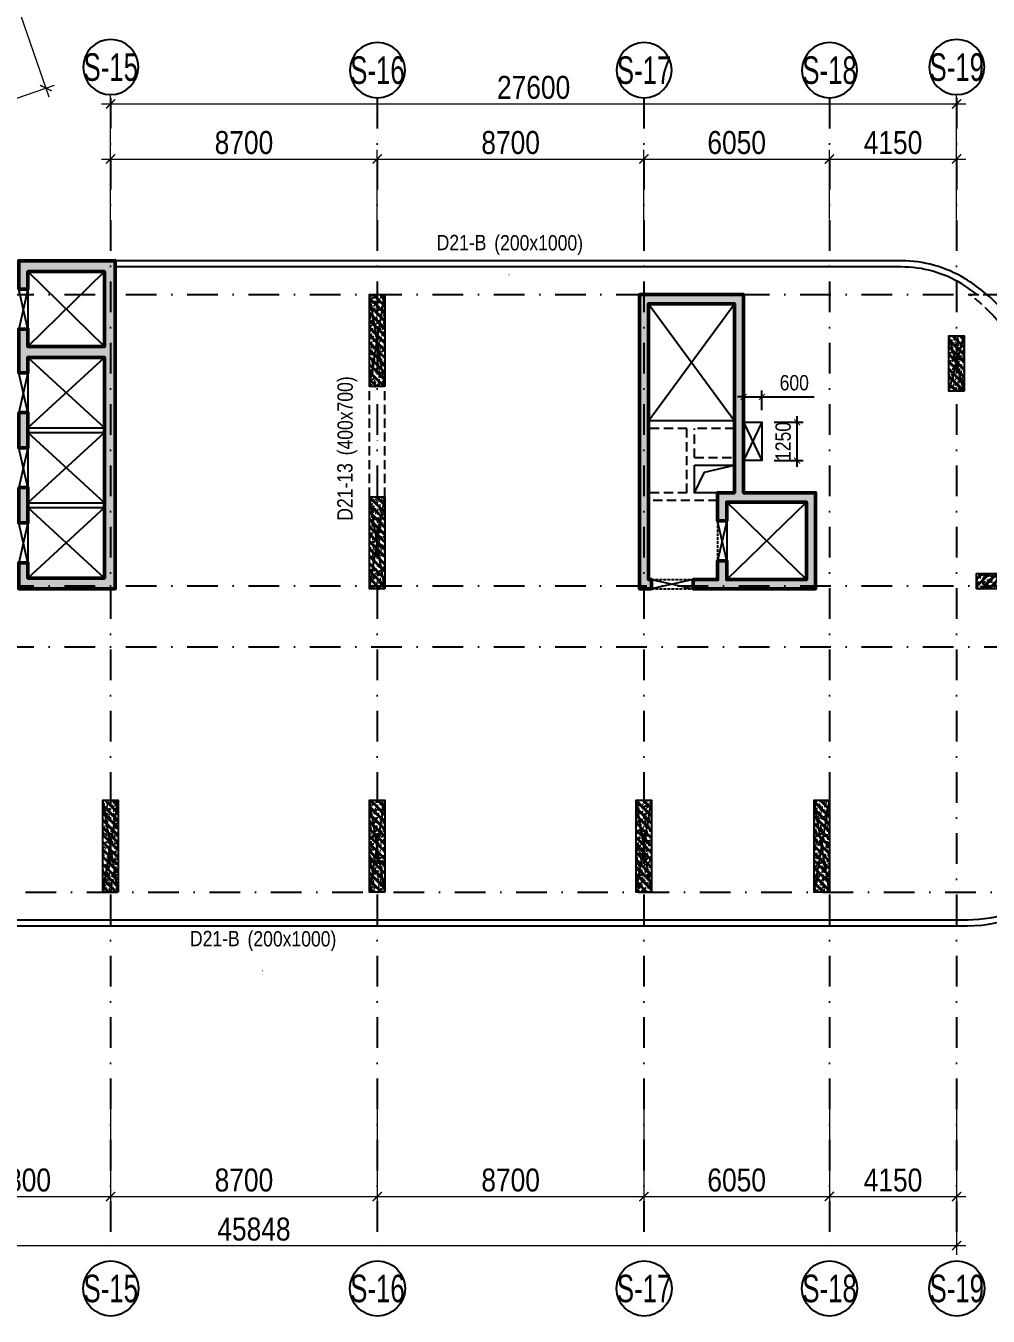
# Model space of a CAD drawing. Header units: millimetres. Extents: x -159515 to 1327256, y -225156 to 138737.
# Drawn here: x 305032 to 336428, y -45899 to -3796 of the extents above; entities that cross this region are included whole.
import ezdxf
from ezdxf.enums import TextEntityAlignment as Align

# ---------------------------------------------------------------- set-up
doc = ezdxf.new("R2010")
doc.units = ezdxf.units.MM
doc.header["$MEASUREMENT"] = 0
doc.linetypes.add('DASHDOT', pattern=[1, 0.5, -0.25, 0, -0.25])
doc.linetypes.add('DASHED', pattern=[4.5, 3, -1.5])
for name, color, linetype in [('AUDIT_I_220807103235-17', 50, 'Continuous'), ('ccu11-Khuat', 9, 'DASHED'), ('ccu11-Manh', 8, 'Continuous'), ('ccu11-Thay', 7, 'Continuous'), ('ccu12-Manh', 8, 'Continuous'), ('ccu12-Text', 31, 'Continuous'), ('KC2-DIM', 251, 'Continuous'), ('KT-Dim', 8, 'Continuous'), ('KT-Hatch', 251, 'Continuous'), ('KT-Luoi truc South Tower', 8, 'DASHDOT'), ('Xref_ST_MBDV Cot vach 30.7.2022|Xref_ST_MBDV Cot vach 30.7.2022|Xref_ST_MBDV Cot vach 30.7.2022|Xref_ST_MBDV Cot vach 30.7.2022|A-GRID-SYM', 50, 'Continuous'), ('Xref_ST_MBDV Cot vach 30.7.2022|Xref_ST_MBDV Cot vach 30.7.2022|Xref_ST_MBDV Cot vach 30.7.2022|Xref_ST_MBDV Cot vach 30.7.2022|KC-Betong', 6, 'Continuous')]:
    doc.layers.add(name, color=color, linetype=linetype)
for name, color, linetype, lineweight in [('ccu12-Tencaukien', 9, 'Continuous', 15), ('KT-Kich thuoc', 159, 'Continuous', 18), ('KT-Net cot vach', 6, 'Continuous', 50), ('ST_MBDV Cot vach 220805$0$Xref_ST_MBDV Cot vach 30.7.2022$0$KT-Net cot vach', 6, 'Continuous', 50)]:
    doc.layers.add(name, color=color, linetype=linetype, lineweight=lineweight)
doc.styles.add('Arial Narrow', font='ARIALN.TTF')
doc.styles.add('HBA-Text', font='GOTHIC.TTF')
doc.dimstyles.new('ccu12-200', dxfattribs={"dimscale": 200, "dimtxt": 2.5, "dimasz": 1, "dimexe": 1, "dimexo": 2, "dimgap": 1, "dimtad": 1, "dimdec": 0, "dimrnd": 5, "dimdsep": 46, "dimtxsty": 'Arial Narrow', "dimblk": 'ARCHTICK', "dimcen": -1, "dimdle": 1, "dimclrd": 256, "dimclre": 256, "dimclrt": 3, "dimadec": 0, "dimazin": 2, "dimtfac": 0.1, "dimtdec": 0, "dimtmove": 0, "dimatfit": 1, "dimldrblk": 'ARCHTICK', "dimfxl": 1, "dimtvp": 0.833333, "dimtolj": 1, "dimtzin": 12, "dimarcsym": 0})
doc.dimstyles.new('CCU_1-300', dxfattribs={"dimscale": 300, "dimtxt": 2.5, "dimasz": 1, "dimexe": 1, "dimexo": 2, "dimgap": 0.5, "dimtad": 1, "dimdec": 0, "dimdsep": 46, "dimtxsty": 'Arial Narrow', "dimblk": 'ARCHTICK', "dimcen": -1, "dimdle": 1, "dimclrd": 256, "dimclre": 256, "dimclrt": 3, "dimadec": 0, "dimazin": 2, "dimtfac": 0.1, "dimtdec": 0, "dimtix": 1, "dimtmove": 2, "dimatfit": 1, "dimfxl": 1, "dimtvp": 0.833333, "dimtolj": 1, "dimtzin": 12, "dimarcsym": 0})

# ---------------------------------------------------------------- blocks, each defined once
blk = doc.blocks.new('_ArchTick')
at = {"color": 0, "const_width": 0.15}
blk.add_lwpolyline([(-0.5, -0.5), (0.5, 0.5)], dxfattribs=at)
blk = doc.blocks.new('*D427')
at = {"layer": 'Defpoints', "color": 0, "transparency": 16777216}
for p in [(-52171, 1204), (-6323, 1204), (-6323, -3959)]:
    blk.add_point(p, dxfattribs=at)
at = {"layer": 'KT-Kich thuoc', "lineweight": -2, "transparency": 16777216}
for p, q in [((-52171, 604), (-52171, -4259)), ((-6323, 604), (-6323, -4259)), ((-52471, -3959), (-6023, -3959))]:
    blk.add_line(p, q, dxfattribs=at)
at = {"layer": 'KT-Kich thuoc', "lineweight": -2, "transparency": 16777216, "xscale": 300, "yscale": 300, "zscale": 300, "rotation": 180}
blk.add_blockref('_ArchTick', (-52171, -3959), dxfattribs=at)
at = {"layer": 'KT-Kich thuoc', "lineweight": -2, "transparency": 16777216, "xscale": 300, "yscale": 300, "zscale": 300}
blk.add_blockref('_ArchTick', (-6323, -3959), dxfattribs=at)
at = {"layer": 'KT-Kich thuoc', "color": 3, "transparency": 16777216, "insert": (-29247, -3426), "char_height": 750, "attachment_point": 5, "style": 'Arial Narrow'}
blk.add_mtext('\\A1;45848', dxfattribs=at)
blk = doc.blocks.new('*D404')
at = {"layer": 'Defpoints', "color": 0, "transparency": 16777216}
for p in [(-48876, 62062, 0), (-36033, 33807), (-38792, 32854, 0)]:
    blk.add_point(p, dxfattribs=at)
at = {"layer": 'KT-Kich thuoc', "lineweight": -2, "transparency": 16777216}
for p, q in [((-46215, 63298), (-35935, 33523)), ((-48308, 62258), (-45834, 63113)), ((-38225, 33050), (-35749, 33904))]:
    blk.add_line(p, q, dxfattribs=at)
at = {"layer": 'KT-Kich thuoc', "lineweight": -2, "transparency": 16777216, "xscale": 300, "yscale": 300, "zscale": 300}
for p, rotation in [((-46117, 63015), 109.0471074798708), ((-36033, 33807), 289.0471074798708)]:
    blk.add_blockref('_ArchTick', p, dxfattribs=dict(at, rotation=rotation))
at = {"layer": 'KT-Kich thuoc', "color": 3, "transparency": 16777216, "insert": (-40571, 48585), "char_height": 750, "attachment_point": 5, "rotation": 289.0471, "style": 'Arial Narrow'}
blk.add_mtext('\\A1;30900', dxfattribs=at)
blk = doc.blocks.new('*D406')
at = {"layer": 'Defpoints', "color": 0, "transparency": 16777216}
for p in [(-25223, 31492), (-33923, 28684, 0), (-25223, 28649, 0)]:
    blk.add_point(p, dxfattribs=at)
at = {"layer": 'KT-Kich thuoc', "lineweight": -2, "transparency": 16777216}
for p, q in [((-33923, 29284), (-33923, 31792)), ((-25223, 29249), (-25223, 31792)), ((-34223, 31492), (-24923, 31492))]:
    blk.add_line(p, q, dxfattribs=at)
at = {"layer": 'KT-Kich thuoc', "lineweight": -2, "transparency": 16777216, "xscale": 300, "yscale": 300, "zscale": 300, "rotation": 180}
blk.add_blockref('_ArchTick', (-33923, 31492), dxfattribs=at)
at = {"layer": 'KT-Kich thuoc', "lineweight": -2, "transparency": 16777216, "xscale": 300, "yscale": 300, "zscale": 300}
blk.add_blockref('_ArchTick', (-25223, 31492), dxfattribs=at)
at = {"layer": 'KT-Kich thuoc', "color": 3, "transparency": 16777216, "insert": (-29573, 32025), "char_height": 750, "attachment_point": 5, "style": 'Arial Narrow'}
blk.add_mtext('\\A1;8700', dxfattribs=at)
blk = doc.blocks.new('*D407')
at = {"layer": 'Defpoints', "color": 0, "transparency": 16777216}
for p in [(-16523, 31492), (-25223, 28649, 0), (-16523, 28791, 0)]:
    blk.add_point(p, dxfattribs=at)
at = {"layer": 'KT-Kich thuoc', "lineweight": -2, "transparency": 16777216}
for p, q in [((-25223, 29249), (-25223, 31792)), ((-16523, 29391), (-16523, 31792)), ((-25523, 31492), (-16223, 31492))]:
    blk.add_line(p, q, dxfattribs=at)
at = {"layer": 'KT-Kich thuoc', "lineweight": -2, "transparency": 16777216, "xscale": 300, "yscale": 300, "zscale": 300, "rotation": 180}
blk.add_blockref('_ArchTick', (-25223, 31492), dxfattribs=at)
at = {"layer": 'KT-Kich thuoc', "lineweight": -2, "transparency": 16777216, "xscale": 300, "yscale": 300, "zscale": 300}
blk.add_blockref('_ArchTick', (-16523, 31492), dxfattribs=at)
at = {"layer": 'KT-Kich thuoc', "color": 3, "transparency": 16777216, "insert": (-20873, 32025), "char_height": 750, "attachment_point": 5, "style": 'Arial Narrow'}
blk.add_mtext('\\A1;8700', dxfattribs=at)
blk = doc.blocks.new('*D408')
at = {"layer": 'Defpoints', "color": 0, "transparency": 16777216}
for p in [(-10473, 31492), (-16523, 28791), (-10473, 28921, 0)]:
    blk.add_point(p, dxfattribs=at)
at = {"layer": 'KT-Kich thuoc', "lineweight": -2, "transparency": 16777216}
for p, q in [((-16523, 29391), (-16523, 31792)), ((-10473, 29521), (-10473, 31792)), ((-16823, 31492), (-10173, 31492))]:
    blk.add_line(p, q, dxfattribs=at)
at = {"layer": 'KT-Kich thuoc', "lineweight": -2, "transparency": 16777216, "xscale": 300, "yscale": 300, "zscale": 300, "rotation": 180}
blk.add_blockref('_ArchTick', (-16523, 31492), dxfattribs=at)
at = {"layer": 'KT-Kich thuoc', "lineweight": -2, "transparency": 16777216, "xscale": 300, "yscale": 300, "zscale": 300}
blk.add_blockref('_ArchTick', (-10473, 31492), dxfattribs=at)
at = {"layer": 'KT-Kich thuoc', "color": 3, "transparency": 16777216, "insert": (-13498, 32025), "char_height": 750, "attachment_point": 5, "style": 'Arial Narrow'}
blk.add_mtext('\\A1;6050', dxfattribs=at)
blk = doc.blocks.new('*D409')
at = {"layer": 'Defpoints', "color": 0, "transparency": 16777216}
for p in [(-6323, 31492), (-10473, 28921, 0), (-6323, 29040)]:
    blk.add_point(p, dxfattribs=at)
at = {"layer": 'KT-Kich thuoc', "lineweight": -2, "transparency": 16777216}
for p, q in [((-10473, 29521), (-10473, 31792)), ((-6323, 29640), (-6323, 31792)), ((-10773, 31492), (-6023, 31492))]:
    blk.add_line(p, q, dxfattribs=at)
at = {"layer": 'KT-Kich thuoc', "lineweight": -2, "transparency": 16777216, "xscale": 300, "yscale": 300, "zscale": 300, "rotation": 180}
blk.add_blockref('_ArchTick', (-10473, 31492), dxfattribs=at)
at = {"layer": 'KT-Kich thuoc', "lineweight": -2, "transparency": 16777216, "xscale": 300, "yscale": 300, "zscale": 300}
blk.add_blockref('_ArchTick', (-6323, 31492), dxfattribs=at)
at = {"layer": 'KT-Kich thuoc', "color": 3, "transparency": 16777216, "insert": (-8398, 32025), "char_height": 750, "attachment_point": 5, "style": 'Arial Narrow'}
blk.add_mtext('\\A1;4150', dxfattribs=at)
blk = doc.blocks.new('*D410')
at = {"layer": 'Defpoints', "color": 0, "transparency": 16777216}
for p in [(-6323, 33292), (-33923, 28921), (-6323, 28921)]:
    blk.add_point(p, dxfattribs=at)
at = {"layer": 'KT-Kich thuoc', "lineweight": -2, "transparency": 16777216}
for p, q in [((-34223, 33292), (-6023, 33292)), ((-33923, 29521), (-33923, 33592)), ((-6323, 29521), (-6323, 33592))]:
    blk.add_line(p, q, dxfattribs=at)
at = {"layer": 'KT-Kich thuoc', "lineweight": -2, "transparency": 16777216, "xscale": 300, "yscale": 300, "zscale": 300, "rotation": 180}
blk.add_blockref('_ArchTick', (-33923, 33292), dxfattribs=at)
at = {"layer": 'KT-Kich thuoc', "lineweight": -2, "transparency": 16777216, "xscale": 300, "yscale": 300, "zscale": 300}
blk.add_blockref('_ArchTick', (-6323, 33292), dxfattribs=at)
at = {"layer": 'KT-Kich thuoc', "color": 3, "transparency": 16777216, "insert": (-20123, 33825), "char_height": 750, "attachment_point": 5, "style": 'Arial Narrow'}
blk.add_mtext('\\A1;27600', dxfattribs=at)
blk = doc.blocks.new('*D412')
at = {"layer": 'Defpoints', "color": 0, "transparency": 16777216}
for p in [(-39723, 1204), (-33923, 1204), (-33923, -2359)]:
    blk.add_point(p, dxfattribs=at)
at = {"layer": 'KT-Kich thuoc', "lineweight": -2, "transparency": 16777216}
for p, q in [((-39723, 604), (-39723, -2659)), ((-33923, 604), (-33923, -2659)), ((-40023, -2359), (-33623, -2359))]:
    blk.add_line(p, q, dxfattribs=at)
at = {"layer": 'KT-Kich thuoc', "lineweight": -2, "transparency": 16777216, "xscale": 300, "yscale": 300, "zscale": 300, "rotation": 180}
blk.add_blockref('_ArchTick', (-39723, -2359), dxfattribs=at)
at = {"layer": 'KT-Kich thuoc', "lineweight": -2, "transparency": 16777216, "xscale": 300, "yscale": 300, "zscale": 300}
blk.add_blockref('_ArchTick', (-33923, -2359), dxfattribs=at)
at = {"layer": 'KT-Kich thuoc', "color": 3, "transparency": 16777216, "insert": (-36823, -1826), "char_height": 750, "attachment_point": 5, "style": 'Arial Narrow'}
blk.add_mtext('\\A1;5800', dxfattribs=at)
blk = doc.blocks.new('*D413')
at = {"layer": 'Defpoints', "color": 0, "transparency": 16777216}
for p in [(-33923, 1204), (-25223, 1204), (-25223, -2359)]:
    blk.add_point(p, dxfattribs=at)
at = {"layer": 'KT-Kich thuoc', "lineweight": -2, "transparency": 16777216}
for p, q in [((-33923, 604), (-33923, -2659)), ((-25223, 604), (-25223, -2659)), ((-34223, -2359), (-24923, -2359))]:
    blk.add_line(p, q, dxfattribs=at)
at = {"layer": 'KT-Kich thuoc', "lineweight": -2, "transparency": 16777216, "xscale": 300, "yscale": 300, "zscale": 300, "rotation": 180}
blk.add_blockref('_ArchTick', (-33923, -2359), dxfattribs=at)
at = {"layer": 'KT-Kich thuoc', "lineweight": -2, "transparency": 16777216, "xscale": 300, "yscale": 300, "zscale": 300}
blk.add_blockref('_ArchTick', (-25223, -2359), dxfattribs=at)
at = {"layer": 'KT-Kich thuoc', "color": 3, "transparency": 16777216, "insert": (-29573, -1826), "char_height": 750, "attachment_point": 5, "style": 'Arial Narrow'}
blk.add_mtext('\\A1;8700', dxfattribs=at)
blk = doc.blocks.new('*D414')
at = {"layer": 'Defpoints', "color": 0, "transparency": 16777216}
for p in [(-25223, 1204), (-16523, 1204), (-16523, -2359)]:
    blk.add_point(p, dxfattribs=at)
at = {"layer": 'KT-Kich thuoc', "lineweight": -2, "transparency": 16777216}
for p, q in [((-25223, 604), (-25223, -2659)), ((-16523, 604), (-16523, -2659)), ((-25523, -2359), (-16223, -2359))]:
    blk.add_line(p, q, dxfattribs=at)
at = {"layer": 'KT-Kich thuoc', "lineweight": -2, "transparency": 16777216, "xscale": 300, "yscale": 300, "zscale": 300, "rotation": 180}
blk.add_blockref('_ArchTick', (-25223, -2359), dxfattribs=at)
at = {"layer": 'KT-Kich thuoc', "lineweight": -2, "transparency": 16777216, "xscale": 300, "yscale": 300, "zscale": 300}
blk.add_blockref('_ArchTick', (-16523, -2359), dxfattribs=at)
at = {"layer": 'KT-Kich thuoc', "color": 3, "transparency": 16777216, "insert": (-20873, -1826), "char_height": 750, "attachment_point": 5, "style": 'Arial Narrow'}
blk.add_mtext('\\A1;8700', dxfattribs=at)
blk = doc.blocks.new('*D415')
at = {"layer": 'Defpoints', "color": 0, "transparency": 16777216}
for p in [(-16523, 1204), (-10473, 1204), (-10473, -2359)]:
    blk.add_point(p, dxfattribs=at)
at = {"layer": 'KT-Kich thuoc', "lineweight": -2, "transparency": 16777216}
for p, q in [((-16523, 604), (-16523, -2659)), ((-10473, 604), (-10473, -2659)), ((-16823, -2359), (-10173, -2359))]:
    blk.add_line(p, q, dxfattribs=at)
at = {"layer": 'KT-Kich thuoc', "lineweight": -2, "transparency": 16777216, "xscale": 300, "yscale": 300, "zscale": 300, "rotation": 180}
blk.add_blockref('_ArchTick', (-16523, -2359), dxfattribs=at)
at = {"layer": 'KT-Kich thuoc', "lineweight": -2, "transparency": 16777216, "xscale": 300, "yscale": 300, "zscale": 300}
blk.add_blockref('_ArchTick', (-10473, -2359), dxfattribs=at)
at = {"layer": 'KT-Kich thuoc', "color": 3, "transparency": 16777216, "insert": (-13498, -1826), "char_height": 750, "attachment_point": 5, "style": 'Arial Narrow'}
blk.add_mtext('\\A1;6050', dxfattribs=at)
blk = doc.blocks.new('*D416')
at = {"layer": 'Defpoints', "color": 0, "transparency": 16777216}
for p in [(-10473, 1204), (-6323, 1204), (-6323, -2359)]:
    blk.add_point(p, dxfattribs=at)
at = {"layer": 'KT-Kich thuoc', "lineweight": -2, "transparency": 16777216}
for p, q in [((-10473, 604), (-10473, -2659)), ((-6323, 604), (-6323, -2659)), ((-10773, -2359), (-6023, -2359))]:
    blk.add_line(p, q, dxfattribs=at)
at = {"layer": 'KT-Kich thuoc', "lineweight": -2, "transparency": 16777216, "xscale": 300, "yscale": 300, "zscale": 300, "rotation": 180}
blk.add_blockref('_ArchTick', (-10473, -2359), dxfattribs=at)
at = {"layer": 'KT-Kich thuoc', "lineweight": -2, "transparency": 16777216, "xscale": 300, "yscale": 300, "zscale": 300}
blk.add_blockref('_ArchTick', (-6323, -2359), dxfattribs=at)
at = {"layer": 'KT-Kich thuoc', "color": 3, "transparency": 16777216, "insert": (-8398, -1826), "char_height": 750, "attachment_point": 5, "style": 'Arial Narrow'}
blk.add_mtext('\\A1;4150', dxfattribs=at)
blk = doc.blocks.new('GRID-SYM-flat-73')
at = {"layer": 'Xref_ST_MBDV Cot vach 30.7.2022|Xref_ST_MBDV Cot vach 30.7.2022|Xref_ST_MBDV Cot vach 30.7.2022|Xref_ST_MBDV Cot vach 30.7.2022|A-GRID-SYM'}
blk.add_circle((0, 0, 0), 900, dxfattribs=at)
at = {"layer": 'Xref_ST_MBDV Cot vach 30.7.2022|Xref_ST_MBDV Cot vach 30.7.2022|Xref_ST_MBDV Cot vach 30.7.2022|Xref_ST_MBDV Cot vach 30.7.2022|A-GRID-SYM', "style": 'HBA-Text'}
blk.add_attdef('GRID', text='', height=900, rotation=359.6303, dxfattribs=at).set_placement((0, 0, 0), align=Align.MIDDLE_CENTER)
blk = doc.blocks.new('*D91')
at = {"layer": 'Defpoints', "color": 0, "transparency": 16777216}
for p in [(329048, -15900), (328449, -16551), (329048, -16734)]:
    blk.add_point(p, dxfattribs=at)
at = {"layer": 'KC2-DIM', "lineweight": -2, "transparency": 16777216}
for p, q in [((328449, -15900), (328249, -15900)), ((328449, -16151), (328449, -15700)), ((328449, -15900), (329048, -15900)), ((329048, -16334), (329048, -15700)), ((329048, -15900), (330755, -15900))]:
    blk.add_line(p, q, dxfattribs=at)
at = {"layer": 'KC2-DIM', "lineweight": -2, "transparency": 16777216, "xscale": 200, "yscale": 200, "zscale": 200}
blk.add_blockref('_ArchTick', (328449, -15900), dxfattribs=at)
at = {"layer": 'KC2-DIM', "lineweight": -2, "transparency": 16777216, "xscale": 200, "yscale": 200, "zscale": 200, "rotation": 180}
blk.add_blockref('_ArchTick', (329048, -15900), dxfattribs=at)
at = {"layer": 'KC2-DIM', "color": 3, "transparency": 16777216, "insert": (330102, -15445), "char_height": 500, "attachment_point": 5, "style": 'Arial Narrow'}
blk.add_mtext('\\A1;600', dxfattribs=at)
blk = doc.blocks.new('*D92')
at = {"layer": 'Defpoints', "color": 0, "transparency": 16777216}
for p in [(329048, -16734), (330196, -16734), (329048, -17984)]:
    blk.add_point(p, dxfattribs=at)
at = {"layer": 'KC2-DIM', "lineweight": -2, "transparency": 16777216}
for p, q in [((329448, -16734), (330396, -16734)), ((330196, -18184), (330196, -16534)), ((329448, -17984), (330396, -17984))]:
    blk.add_line(p, q, dxfattribs=at)
at = {"layer": 'KC2-DIM', "lineweight": -2, "transparency": 16777216, "xscale": 200, "yscale": 200, "zscale": 200}
for p, rotation in [((330196, -16734), 90), ((330196, -17984), 270)]:
    blk.add_blockref('_ArchTick', p, dxfattribs=dict(at, rotation=rotation))
at = {"layer": 'KC2-DIM', "color": 3, "transparency": 16777216, "insert": (329741, -17359), "char_height": 500, "attachment_point": 5, "rotation": 90, "style": 'Arial Narrow'}
blk.add_mtext('\\A1;1250', dxfattribs=at)
blk = doc.blocks.new('*U192')
at = {"layer": 'ccu12-Tencaukien', "color": 8, "ltscale": 10000}
blk.add_line((361, -155), (354, -155), dxfattribs=at)
at = {"layer": 'ccu12-Text', "color": 2, "style": 'Arial Narrow', "width": 0.8}
blk.add_attdef('SH', text='', height=300, dxfattribs=at).set_placement((276, 6), align=Align.BOTTOM_RIGHT)
at = {"layer": 'ccu12-Text', "color": 31, "style": 'Arial Narrow', "width": 0.8}
for tag, p in [('(', (508, -75)), ('KT', (633, -75)), (')', (963, -75))]:
    blk.add_attdef(tag, text='', height=250, dxfattribs=at).set_placement(p, align=Align.BOTTOM_LEFT)
blk = doc.blocks.new('*U950')
h = blk.add_hatch()
h.set_pattern_fill('VATLIEU04', color=250, scale=40, style=0, pattern_type=2)
h.set_pattern_definition([(50, (-450, 3050), (286.904, -25.101), [30, -330]), (355, (-450, 3050), (-55.5, 300.877), [24, -264]), (100.451, (-426.1, 3047.9), (231.404, 275.776), [25.496, -280.457]), (46.184, (-450, 3130), (426.896, -66.208), [45, -495]), (96.636, (-414.43, 3124.5), (373.865, 389.647), [38.244, -420.685]), (351.184, (-450, 3130), (373.865, 389.65), [36, -396]), (21, (-410, 3110), (238.763, -161.048), [30, -330]), (326, (-410, 3110), (97.326, 290.06), [24, -264]), (71.451, (-390.1, 3096.58), (336.09, 129.012), [25.496, -280.457]), (37.5, (-450, 3050), (4.864, 133.1575), [0, -260.8, 0, -268, 0, -265]), (7.5, (-450, 3050), (105.228, 157.7647), [0, -152.8, 0, -254.8, 0, -101]), (327.5, (-539.2, 3050), (213.529, -9.022), [0, -100, 0, -312, 0, -414]), (317.5, (-579.2, 3050), (233.274, 40.042), [0, -130, 0, -207.2, 0, -294]), (45, (-450, 3050), (-120.208, 120.208), []), (45, (-450, 3099), (-120.208, 120.208), [])])
h.paths.add_polyline_path([(-475, -475), (25, -475), (25, 2525), (-475, 2525)])
at = {"color": 6, "ltscale": 0.25}
blk.add_lwpolyline([(-475, -475), (25, -475), (25, 2525), (-475, 2525)], close=True, dxfattribs=at)
at = {"layer": 'Defpoints', "linetype": 'ByBlock', "ltscale": 30}
for p, q in [((25, -475), (-475, 2525)), ((-475, -475), (25, 2525))]:
    blk.add_line(p, q, dxfattribs=at)
blk = doc.blocks.new('*U46')
h = blk.add_hatch()
h.set_pattern_fill('VATLIEU04', color=250, scale=40, style=0, pattern_type=2)
h.set_pattern_definition([(50, (-450, 1850), (286.904, -25.1), [30, -330]), (355, (-450, 1850), (-55.5, 300.877), [24, -264]), (100.451, (-426.1, 1847.9), (231.404, 275.776), [25.496, -280.457]), (46.184, (-450, 1930), (426.896, -66.21), [45, -495]), (96.636, (-414.43, 1924.5), (373.865, 389.65), [38.244, -420.685]), (351.184, (-450, 1930), (373.865, 389.65), [36, -396]), (21, (-410, 1910), (238.763, -161.048), [30, -330]), (326, (-410, 1910), (97.326, 290.06), [24, -264]), (71.451, (-390.1, 1896.58), (336.09, 129.012), [25.496, -280.457]), (37.5, (-450, 1850), (4.864, 133.1575), [0, -260.8, 0, -268, 0, -265]), (7.5, (-450, 1850), (105.228, 157.765), [0, -152.8, 0, -254.8, 0, -101]), (327.5, (-539.2, 1850), (213.529, -9.022), [0, -100, 0, -312, 0, -414]), (317.5, (-579.2, 1850), (233.274, 40.042), [0, -130, 0, -207.2, 0, -294]), (45, (-450, 1850), (-120.208, 120.208), []), (45, (-450, 1899), (-120.208, 120.208), [])])
h.paths.add_polyline_path([(-475, -475), (25, -475), (25, 1325), (-475, 1325)])
at = {"color": 6, "ltscale": 0.25}
blk.add_lwpolyline([(-475, -475), (25, -475), (25, 1325), (-475, 1325)], close=True, dxfattribs=at)
at = {"layer": 'Defpoints', "linetype": 'ByBlock', "ltscale": 30}
for p, q in [((25, -475), (-475, 1325)), ((-475, -475), (25, 1325))]:
    blk.add_line(p, q, dxfattribs=at)
blk = doc.blocks.new('MBCV-T21')
at = {"layer": 'KT-Hatch'}
h = blk.add_hatch(dxfattribs=at)
h.set_pattern_fill('BTCT', color=256, scale=30)
h.set_pattern_definition([(50, (6073.49, -25720.42), (215.17805, -18.82564), [22.5, -247.5]), (355, (6073.5, -25720.42), (-41.6254, 225.6576), [18, -198]), (100.4514, (6091.42, -25721.99), (173.5528, 206.8319), [19.1221, -210.3426]), (46.1842, (6073.5, -25660.42), (320.1723, -49.6557), [33.75, -371.25]), (96.6356, (6100.17, -25664.55), (280.3988, 292.2354), [28.683, -315.514]), (351.1842, (6073.5, -25660.42), (280.3986, 292.2356), [27, -297]), (21, (6103.49, -25675.42), (179.0721, -120.78567), [22.5, -247.5]), (326, (6103.5, -25675.42), (72.9946, 217.545), [18, -198]), (71.4514, (6118.41, -25685.48), (252.0668, 96.75915), [19.1221, -210.3426]), (37.5, (6073.49, -25720.42), (3.64796, 99.86816), [0, -195.6, 0, -201, 0, -198.75]), (7.5, (6073.49, -25720.42), (78.92086, 118.32351), [0, -114.6, 0, -191.1, 0, -75.75]), (327.5, (6006.59, -25720.42), (160.14673, -6.76646), [0, -75, 0, -234, 0, -310.5]), (317.5, (5976.59, -25720.42), (174.95585, 30.0315), [0, -97.5, 0, -155.4, 0, -220.5]), (45, (6073.49, -25720.42), (-79.54951, 79.54951), []), (45, (6126.52, -25720.42), (-79.54951, 79.54951), [])])
h.paths.add_polyline_path([(-30850, -6100), (-30550, -6100), (-30550, -4950), (-30850, -4950)], flags=17)
h.paths.add_polyline_path([(-30550, -2500), (-30850, -2500), (-30850, -3650), (-30550, -3650)], flags=17)
h.paths.add_polyline_path([(-30850, -1200), (-30550, -1200), (-30550, -700), (-28050, -700), (-28050, -7900), (-30550, -7900), (-30550, -7400), (-30850, -7400), (-30850, -8250), (-27700, -8250), (-27700, 2450), (-30850, 2450), (-30850, 1525), (-30550, 1525), (-30550, 2100), (-28050, 2100), (-28050, -350), (-30550, -350), (-30550, 225), (-30850, 225)])
h.paths.add_polyline_path([(-34150, -7900), (-36650, -7900), (-36650, -700), (-34150, -700), (-34150, -1200), (-33850, -1200), (-33850, -350), (-37000, -350), (-37000, -8250), (-33850, -8250), (-33850, -7400), (-34150, -7400)])
h.paths.add_polyline_path([(-34150, -6100), (-33850, -6100), (-33850, -4950), (-34150, -4950)], flags=17)
h.paths.add_polyline_path([(-34150, -3650), (-33850, -3650), (-33850, -2500), (-34150, -2500)], flags=17)
h = blk.add_hatch(dxfattribs=at)
h.set_pattern_fill('BTCT', color=256, scale=40)
h.set_pattern_definition([(50, (6073.5, -25720.42), (286.904, -25.1009), [30, -330]), (355, (6073.5, -25720.42), (-55.5005, 300.8769), [24, -264]), (100.4514, (6097.4, -25722.5), (231.4038, 275.7758), [25.496, -280.4568]), (46.1842, (6073.5, -25640.4), (426.8964, -66.2076), [45, -495]), (96.6356, (6109.06, -25645.93), (373.865, 389.647), [38.244, -420.685]), (351.1842, (6073.5, -25640.4), (373.865, 389.6474), [36, -396]), (21, (6113.5, -25660.42), (238.7628, -161.0476), [30, -330]), (326, (6113.5, -25660.42), (97.326, 290.06), [24, -264]), (71.4514, (6133.4, -25673.84), (336.089, 129.0122), [25.496, -280.4568]), (37.5, (6073.49, -25720.42), (4.86394, 133.15754), [0, -260.8, 0, -268, 0, -265]), (7.5, (6073.49, -25720.42), (105.2278, 157.7647), [0, -152.8, 0, -254.8, 0, -101]), (327.5, (5984.29, -25720.42), (213.52897, -9.02195), [0, -100, 0, -312, 0, -414]), (317.5, (5944.29, -25720.42), (233.2745, 40.042), [0, -130, 0, -207.2, 0, -294]), (45, (6073.49, -25720.42), (-106.066, 106.066), []), (45, (6144.2, -25720.42), (-106.066, 106.066), [])])
h.paths.add_polyline_path([(-10600, -7950), (-10300, -7950), (-10300, 1050), (-7500, 1050), (-7500, -5120), (-8050, -5120), (-8050, -6035), (-7750, -6035), (-7750, -5420), (-5150, -5420), (-5150, -7950), (-7750, -7950), (-7750, -7335), (-8050, -7335), (-8050, -7950), (-8850, -7950), (-8850, -8250), (-4850, -8250), (-4850, -5120), (-7200, -5120), (-7200, 1350), (-10600, 1350)])
h.paths.add_polyline_path([(-10300, -7950), (-10600, -7950), (-10600, -8250), (-10200, -8250), (-10200, -7950), (-10300, -7950)], flags=17)
at = {"layer": 'ccu11-Khuat', "color": 6, "ltscale": 0.2}
for points in [[(-8050, -6035), (-8050, -7335)], [(-10200, -7950), (-8850, -7950)], [(-10200, -8250), (-8850, -8250)]]:
    blk.add_lwpolyline(points, dxfattribs=at)
at = {"layer": 'ccu11-Thay', "color": 6, "ltscale": 0.5}
for points in [[(-30550, 1525), (-30550, 225)], [(-30550, -1200), (-30550, -2500)], [(-30550, -3650), (-30550, -4950)], [(-30550, -6100), (-30550, -7400)], [(-7750, -6035), (-7750, -7335)]]:
    blk.add_lwpolyline(points, dxfattribs=at)
at = {"layer": 'KC2-DIM', "ltscale": 0.5}
for points in [[(-30550, 1525), (-30850, 225)], [(-30550, 225), (-30850, 1525)], [(-30550, -1200), (-30850, -2500)], [(-30550, -2500), (-30850, -1200)], [(-30550, -3650), (-30850, -4950)], [(-30550, -4950), (-30850, -3650)], [(-30550, -6100), (-30850, -7400)], [(-30550, -7400), (-30850, -6100)], [(-7750, -6035), (-8050, -7335)], [(-7750, -7335), (-8050, -6035)], [(-10200, -7950), (-8850, -8250)], [(-8850, -7950), (-10200, -8250)]]:
    blk.add_lwpolyline(points, dxfattribs=at)
at = {"layer": 'KT-Net cot vach'}
for p, q in [((-8050, -7335), (-8050, -7950)), ((-7750, -7335), (-8050, -7335)), ((-7750, -7335), (-7750, -7950)), ((-8850, -7950), (-8050, -7950)), ((-8850, -8250), (-4850, -8250))]:
    blk.add_line(p, q, dxfattribs=at)
blk.add_lwpolyline([(-10300, -7350), (-10300, -7950), (-10200, -7950), (-10200, -8250), (-10600, -8250), (-10600, -7350), (-10600, 1350), (-7200, 1350), (-7200, -5120), (-4850, -5120), (-4850, -8250), (-8850, -8250), (-8850, -7950), (-8050, -7950), (-8050, -7335), (-7750, -7335), (-7750, -7950), (-5150, -7950), (-5150, -5420), (-7750, -5420), (-7750, -6035), (-8050, -6035), (-8050, -5120), (-7500, -5120), (-7500, 1050), (-10300, 1050)], close=True, dxfattribs=at)
at = {"layer": 'ST_MBDV Cot vach 220805$0$Xref_ST_MBDV Cot vach 30.7.2022$0$KT-Net cot vach'}
for points in [[(-30850, 1525), (-30850, 2450), (-27700, 2450), (-27700, -8250), (-30850, -8250), (-30850, -7400), (-30550, -7400), (-30550, -7900), (-28050, -7900), (-28050, -700), (-30550, -700), (-30550, -1200), (-30850, -1200), (-30850, 225), (-30550, 225), (-30550, -350), (-28050, -350), (-28050, 2100), (-30550, 2100), (-30550, 1525)], [(-30850, -2500), (-30550, -2500), (-30550, -3650), (-30850, -3650)], [(-30850, -4950), (-30550, -4950), (-30550, -6100), (-30850, -6100)]]:
    blk.add_lwpolyline(points, close=True, dxfattribs=at)
at = {"layer": 'Xref_ST_MBDV Cot vach 30.7.2022|Xref_ST_MBDV Cot vach 30.7.2022|Xref_ST_MBDV Cot vach 30.7.2022|Xref_ST_MBDV Cot vach 30.7.2022|KC-Betong', "linetype": 'ByBlock', "xscale": -1}
for p, rotation in [((-19375, -1175), 359.9999999999985), ((-19375, -7775), 359.9999999999985), ((875, -7775, 0), 270), ((-28075, -17675, 0), 359.9999999999985), ((-19375, -17675, 0), 359.9999999999985), ((-10675, -17675, 0), 359.9999999999985), ((-4875, -17675, 0), 359.9999999999985)]:
    blk.add_blockref('*U950', p, dxfattribs=dict(at, rotation=rotation))
blk.add_blockref('*U46', (-475, -1325), dxfattribs=at)
blk = doc.blocks.new('mbkc-t21')
for points in [[(-26286, 27544), (-26287, 27544), (-28875, 34908, 0.338337), (-32749, 36444), (-62185, 26289, 0.459457), (-64225, 21139), (-55456, 6813, 0.279689), (-50490, 5781), (-27772, 13619, 0.204279), (-27706, 13740), (-27482, 14770, -0.275412), (-26755, 15571), (-22342, 17089, -0.414195), (-21181, 16524), (-12852, -7567, 0.319754), (-8032, -11000), (37106, -11000, 0.36531), (42072, -6689, 0.102434), (42063, -5068), (39621, 6403, 0.132611), (38155, 9202, 0.066499), (37024, 10116, 0.137615), (34943, 10700), (9300, 10700)], [(-53502, 5908, 0.161195), (-50556, 5970), (-27901, 13786), (-27678, 14811, -0.274307), (-26816, 15761), (-22407, 17278, -0.414153), (-20992, 16589), (-12663, -7501, 0.319754), (-8032, -10800), (37104, -10800, 0.151467), (39864, -9900)], [(-53502, 5908, 0.161195), (-50556, 5970), (-27901, 13786), (-27678, 14811, -0.274307), (-26816, 15761), (-22407, 17278, -0.414153), (-20992, 16589), (-12663, -7501, 0.319754), (-8032, -10800), (37104, -10800, 0.151467), (39864, -9900, 0.151467)], [(37420, 9600, 0.028724), (36920, 9945, 0.137615), (34943, 10500), (9300, 10500)]]:
    blk.add_lwpolyline(points, format="xyb")
at = {"ltscale": 0.5}
for points in [[(29500, 5480), (26700, 5480)], [(6450, 5250), (8950, 5250)], [(6450, 5100), (8950, 5100)], [(6450, 2800), (8950, 2800)], [(6450, 2650), (8950, 2650)]]:
    blk.add_lwpolyline(points, dxfattribs=at)
blk.add_lwpolyline([(28200, 4030), (29500, 4030), (29500, 3130), (28200, 3130)], close=True, dxfattribs=at)
at = {"layer": 'ccu11-Khuat', "ltscale": 100}
for p, q in [((17600, 3000), (17600, 6600)), ((18100, 3000), (18100, 6600))]:
    blk.add_line(p, q, dxfattribs=at)
blk.add_lwpolyline([(39864, -9900), (39595, -9900, 0.215007), (41727, -6628, 0.102955), (41720, -5140), (39279, 6329, 0.132448), (37900, 8963, 0.047218), (37170, 9600), (37736, 9600)], format="xyb", dxfattribs=at)
for points in [[(27950, 5230), (26700, 5230)], [(27950, 3130), (27950, 5230)], [(29500, 5230), (28200, 5230)], [(28200, 4280), (28200, 5230)], [(28200, 4280), (29500, 4280)], [(27950, 3130), (26700, 3130)], [(28950, 2880), (26700, 2880)]]:
    blk.add_lwpolyline(points, dxfattribs=at)
at = {"layer": 'ccu11-Manh'}
for p, q in [((29800, 5430), (30400, 4180)), ((30400, 5430), (29800, 4180))]:
    blk.add_line(p, q, dxfattribs=at)
for points in [[(6450, 10350), (8950, 7900)], [(6450, 7900), (8950, 10350)], [(6450, 7550), (8950, 5250)], [(6450, 5250), (8950, 7550)], [(6450, 5100), (8950, 2800)], [(6450, 2800), (8950, 5100)], [(6450, 2650), (8950, 350)], [(8950, 2650), (6450, 350)], [(29250, 2830), (31850, 300)], [(29250, 300), (31850, 2830)]]:
    blk.add_lwpolyline(points, dxfattribs=at)
at = {"layer": 'ccu11-Thay'}
blk.add_lwpolyline([(29800, 5430), (30400, 5430), (30400, 4180), (29800, 4180), (29800, 5430)], dxfattribs=at)
at = {"layer": 'ccu12-Manh', "ltscale": 0.5}
for points in [[(26700, 9300), (29500, 5480)], [(26700, 5480), (29500, 9300)]]:
    blk.add_lwpolyline(points, dxfattribs=at)
at = {"layer": 'ccu11-Manh'}
blk.add_blockref('MBCV-T21', (37000, 8250), dxfattribs=at)
blk = doc.blocks.new('Asix South Tower')
at = {"layer": 'KT-Luoi truc South Tower', "ltscale": 2000}
for p, q in [((-33923, 33491.9), (-33923, -4459.1)), ((-25223, 33491.9), (-25223, -4459.1)), ((-16523, 33491.9), (-16523, -4459.1)), ((-10473, 33491.9), (-10473, -4459.1)), ((-6323, 33491.9), (-6323, -4459.1)), ((-49426.2, 27070.4), (10118.8, 27070.4)), ((-49426.2, 17570.4), (10118.8, 17570.4)), ((-49426.2, 15570.4), (10118.8, 15570.4)), ((-52698.1, 7570.4), (10118.8, 7570.4))]:
    blk.add_line(p, q, dxfattribs=at)
at = {"layer": 'KT-Dim'}
ref = blk.add_blockref('GRID-SYM-flat-73', (-33917.9, 34491.9, 0), dxfattribs=dict(at, xscale=-1, rotation=179.6748020054017))
ref.add_attrib('GRID', 'S-15', dxfattribs={"layer": 'AUDIT_I_220807103235-17', "height": 900, "style": 'HBA-Text', "width": 0.7}).set_placement((-33917.9, 34491.9, 0), align=Align.MIDDLE_CENTER)
ref = blk.add_blockref('GRID-SYM-flat-73', (-6317.9, 34491.9, 0), dxfattribs=dict(at, xscale=-1, rotation=179.6748020054017))
ref.add_attrib('GRID', 'S-19', dxfattribs={"layer": 'AUDIT_I_220807103235-17', "height": 900, "style": 'HBA-Text', "width": 0.7}).set_placement((-6317.9, 34491.9, 0), align=Align.MIDDLE_CENTER)
ref = blk.add_blockref('GRID-SYM-flat-73', (-25217.9, 34391.9, 0), dxfattribs=dict(at, xscale=-1, rotation=179.6748020054017))
ref.add_attrib('GRID', 'S-16', dxfattribs={"layer": 'AUDIT_I_220807103235-17', "height": 900, "style": 'HBA-Text', "width": 0.7}).set_placement((-25217.9, 34391.9, 0), align=Align.MIDDLE_CENTER)
ref = blk.add_blockref('GRID-SYM-flat-73', (-16517.9, 34391.9, 0), dxfattribs=dict(at, xscale=-1, rotation=179.6748020054017))
ref.add_attrib('GRID', 'S-17', dxfattribs={"layer": 'AUDIT_I_220807103235-17', "height": 900, "style": 'HBA-Text', "width": 0.7}).set_placement((-16517.9, 34391.9, 0), align=Align.MIDDLE_CENTER)
ref = blk.add_blockref('GRID-SYM-flat-73', (-10467.9, 34391.9, 0), dxfattribs=dict(at, xscale=-1, rotation=179.6748020054017))
ref.add_attrib('GRID', 'S-18', dxfattribs={"layer": 'AUDIT_I_220807103235-17', "height": 900, "style": 'HBA-Text', "width": 0.7}).set_placement((-10467.9, 34391.9, 0), align=Align.MIDDLE_CENTER)
ref = blk.add_blockref('GRID-SYM-flat-73', (-33917.9, -5359.1, 0), dxfattribs=dict(at, rotation=0.325197994598278))
ref.add_attrib('GRID', 'S-15', dxfattribs={"layer": 'AUDIT_I_220807103235-17', "height": 900, "style": 'HBA-Text', "width": 0.7}).set_placement((-33917.9, -5359.1, 0), align=Align.MIDDLE_CENTER)
ref = blk.add_blockref('GRID-SYM-flat-73', (-25217.9, -5359.1, 0), dxfattribs=dict(at, rotation=0.325197994598278))
ref.add_attrib('GRID', 'S-16', dxfattribs={"layer": 'AUDIT_I_220807103235-17', "height": 900, "style": 'HBA-Text', "width": 0.7}).set_placement((-25217.9, -5359.1, 0), align=Align.MIDDLE_CENTER)
ref = blk.add_blockref('GRID-SYM-flat-73', (-16517.9, -5359.1, 0), dxfattribs=dict(at, rotation=0.325197994598278))
ref.add_attrib('GRID', 'S-17', dxfattribs={"layer": 'AUDIT_I_220807103235-17', "height": 900, "style": 'HBA-Text', "width": 0.7}).set_placement((-16517.9, -5359.1, 0), align=Align.MIDDLE_CENTER)
ref = blk.add_blockref('GRID-SYM-flat-73', (-10467.9, -5359.1, 0), dxfattribs=dict(at, rotation=0.325197994598278))
ref.add_attrib('GRID', 'S-18', dxfattribs={"layer": 'AUDIT_I_220807103235-17', "height": 900, "style": 'HBA-Text', "width": 0.7}).set_placement((-10467.9, -5359.1, 0), align=Align.MIDDLE_CENTER)
ref = blk.add_blockref('GRID-SYM-flat-73', (-6317.9, -5359.1, 0), dxfattribs=dict(at, rotation=0.325197994598278))
ref.add_attrib('GRID', 'S-19', dxfattribs={"layer": 'AUDIT_I_220807103235-17', "height": 900, "style": 'HBA-Text', "width": 0.7}).set_placement((-6317.9, -5359.1, 0), align=Align.MIDDLE_CENTER)
at = {"layer": 'KT-Kich thuoc'}
dim = blk.add_linear_dim(base=(-36033, 33806.5), p1=(-48875.5, 62062.4, 0), p2=(-38792.1, 32854, 0), angle=109.04711, dimstyle='CCU_1-300', dxfattribs=at)
dim.commit()
dim.dimension.update_dxf_attribs({"geometry": '*D404', "text_midpoint": (-40571.3, 48584.6)})
for base, p1, p2, picture, middle in [((-6323, 33291.9), (-33923, 28921.3), (-6323, 28921.3), '*D410', (-20123, 33824.8)), ((-25223, 31491.9), (-33923, 28684.3, 0), (-25223, 28648.7, 0), '*D406', (-29573, 32024.8)), ((-16523, 31491.9), (-25223, 28648.7, 0), (-16523, 28791, 0), '*D407', (-20873, 32024.8)), ((-10473, 31491.9), (-16523, 28791), (-10473, 28921.3, 0), '*D408', (-13498, 32024.8)), ((-6323, 31491.9), (-10473, 28921.3, 0), (-6323, 29040.1), '*D409', (-8398, 32024.8)), ((-6323, -3959.1), (-52170.8, 1204.1), (-6323, 1204.1), '*D427', (-29246.9, -3426.2)), ((-33923, -2359.1), (-39723, 1204.1), (-33923, 1204.1), '*D412', (-36823, -1826.2)), ((-25223, -2359.1), (-33923, 1204.1), (-25223, 1204.1), '*D413', (-29573, -1826.2)), ((-16523, -2359.1), (-25223, 1204.1), (-16523, 1204.1), '*D414', (-20873, -1826.2)), ((-10473, -2359.1), (-16523, 1204.1), (-10473, 1204.1), '*D415', (-13498, -1826.2)), ((-6323, -2359.1), (-10473, 1204.1), (-6323, 1204.1), '*D416', (-8398, -1826.2))]:
    dim = blk.add_linear_dim(base=base, p1=p1, p2=p2, dimstyle='CCU_1-300', dxfattribs=at)
    dim.commit()
    dim.dimension.update_dxf_attribs({"geometry": picture, "text_midpoint": middle})

msp = doc.modelspace()

# ---------------------------------------------------------------- linework, layer by layer
at = {"layer": 'KC2-DIM', "ltscale": 0.5}
for points in [[(326848.8, -19033.9), (326848.8, -18133.9)], [(326848.8, -18133.9), (328148.8, -18133.9)], [(326848.8, -19033.9), (327168.5, -18355.3), (328148.8, -18133.9)]]:
    msp.add_lwpolyline(points, dxfattribs=at)

# ---------------------------------------------------------------- block references
msp.add_blockref('mbkc-t21', (298648.8, -22163.9))
at = {"layer": 'ccu12-Tencaukien', "extrusion": (4.38813e-07, -9.79924e-07, 1)}
ref = msp.add_blockref('*U192', (320288.1, -11432.5, 0.2), dxfattribs=dict(at, xscale=1.815893337873055, yscale=1.815893337873055, zscale=1.815893337873055, rotation=339.536933714468))
ref.add_attrib('KT', '(200x1000)', dxfattribs={"color": 31, "extrusion": (4.38813e-07, -9.79924e-07, 1), "height": 500, "style": 'Arial Narrow'}).set_placement((320313.9, -11276.1, 0.2), align=Align.BOTTOM_LEFT)
ref.add_attrib('SH', 'D21-B', dxfattribs={"color": 2, "extrusion": (4.38813e-07, -9.79924e-07, 1), "height": 500, "style": 'Arial Narrow'}).set_placement((320059, -11267.2, 0.2), align=Align.BOTTOM_RIGHT)
at = {"layer": 'ccu12-Tencaukien', "extrusion": (9.79924e-07, 4.38813e-07, 1)}
ref = msp.add_blockref('*U192', (316005.1, -17837.3, 0.3), dxfattribs=dict(at, xscale=1.815893337873055, yscale=1.815893337873055, zscale=1.815893337873055, rotation=69.5369337144434))
ref.add_attrib('KT', '(400x700)', dxfattribs={"color": 31, "extrusion": (9.79924e-07, 4.38813e-07, 1), "height": 500, "rotation": 90, "style": 'Arial Narrow'}).set_placement((315848.7, -17811.4, 0.3), align=Align.BOTTOM_LEFT)
ref.add_attrib('SH', 'D21-13', dxfattribs={"color": 2, "extrusion": (9.79924e-07, 4.38813e-07, 1), "height": 500, "rotation": 90, "style": 'Arial Narrow'}).set_placement((315839.9, -18066.3, 0.3), align=Align.BOTTOM_RIGHT)
at = {"layer": 'ccu12-Tencaukien', "extrusion": (4.38813e-07, -9.79924e-07, 1)}
ref = msp.add_blockref('*U192', (312239.5, -34142.2, 0.2), dxfattribs=dict(at, xscale=1.815893337873055, yscale=1.815893337873055, zscale=1.815893337873055, rotation=339.536933714468))
ref.add_attrib('KT', '(200x1000)', dxfattribs={"color": 31, "extrusion": (4.38813e-07, -9.79924e-07, 1), "height": 500, "style": 'Arial Narrow'}).set_placement((312265.4, -33985.8, 0.2), align=Align.BOTTOM_LEFT)
ref.add_attrib('SH', 'D21-B', dxfattribs={"color": 2, "extrusion": (4.38813e-07, -9.79924e-07, 1), "height": 500, "style": 'Arial Narrow'}).set_placement((312010.5, -33976.9, 0.2), align=Align.BOTTOM_RIGHT)
at = {"layer": 'KT-Kich thuoc'}
msp.add_blockref('Asix South Tower', (341721.4, -39634.4), dxfattribs=at)

# ---------------------------------------------------------------- dimensions: what is measured, and where the dimension line sits
at = {"layer": 'KC2-DIM'}
dim = msp.add_linear_dim(base=(329048.4, -15900), p1=(328448.8, -16551.1), p2=(329048.4, -16734.1), dimstyle='ccu12-200', override={"dimzin": 0}, dxfattribs=at)
dim.commit()
dim.dimension.update_dxf_attribs({"geometry": '*D91', "text_midpoint": (330101.9, -15444.7)})
dim = msp.add_linear_dim(base=(330196.1, -16734.1), p1=(329048.4, -17983.9), p2=(329048.4, -16734.1), angle=90, dimstyle='ccu12-200', override={"dimzin": 0}, dxfattribs=at)
dim.commit()
dim.dimension.update_dxf_attribs({"geometry": '*D92', "text_midpoint": (330196.1, -17359), "dimtype": 160})

doc.saveas('drawing.dxf')
